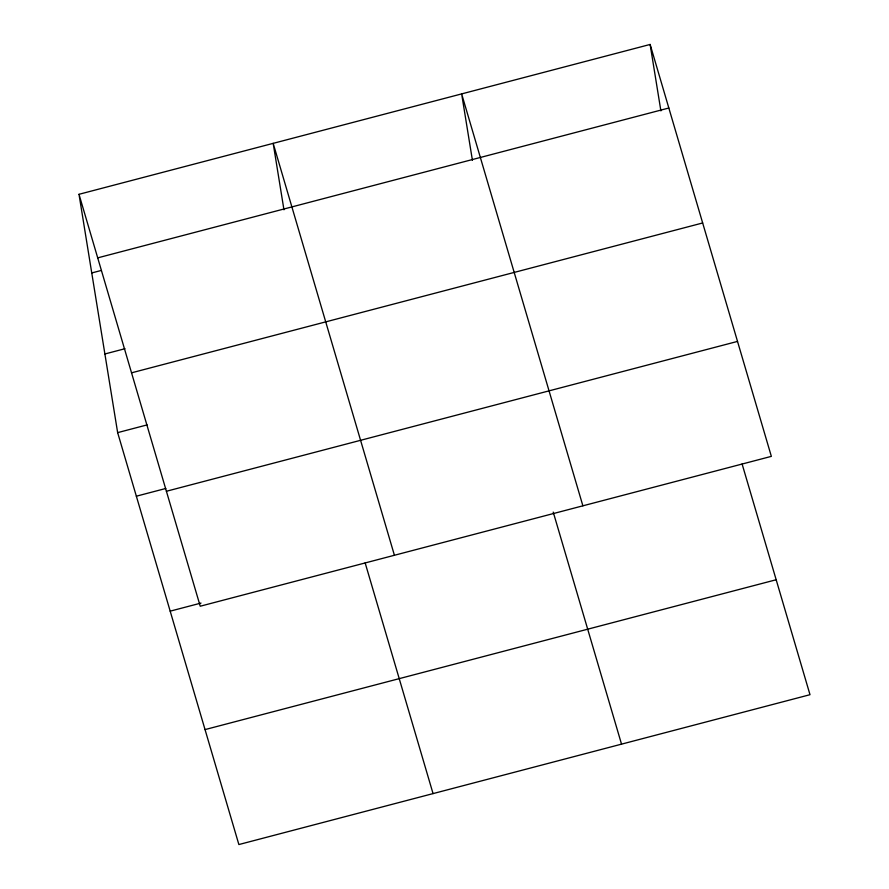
<?xml version="1.0" encoding="UTF-8"?>
<svg xmlns="http://www.w3.org/2000/svg" width="889" height="889" viewBox="0 0 889 889"><rect width="100%" height="100%" fill="white"/><g stroke="black" fill="none" stroke-linecap="round" stroke-linejoin="round"><path stroke-width="1.33" d="M78.999 194.302L650.126 44.45L771.352 456.368L200.236 606.22L78.999 194.302L117.648 432.632L238.874 844.55L810.001 694.698L742.093 463.969M97.712 257.866L668.828 108.014M91.756 272.945L101.124 270.489M104.891 353.978L124.982 348.71M131.539 372.824L702.666 222.972M117.648 432.632L147.107 424.898M136.35 496.195L165.81 488.472M166.399 491.261L737.526 341.409M170.188 611.154L200.992 603.075M205.048 729.591L776.164 579.75M582.884 505.819L461.647 93.901L472.426 160.342M553.225 512.086L621.533 744.149M394.416 555.269L273.179 143.351L283.958 209.793M365.146 562.87L433.054 793.599M650.126 44.45L660.894 110.892"/></g></svg>
